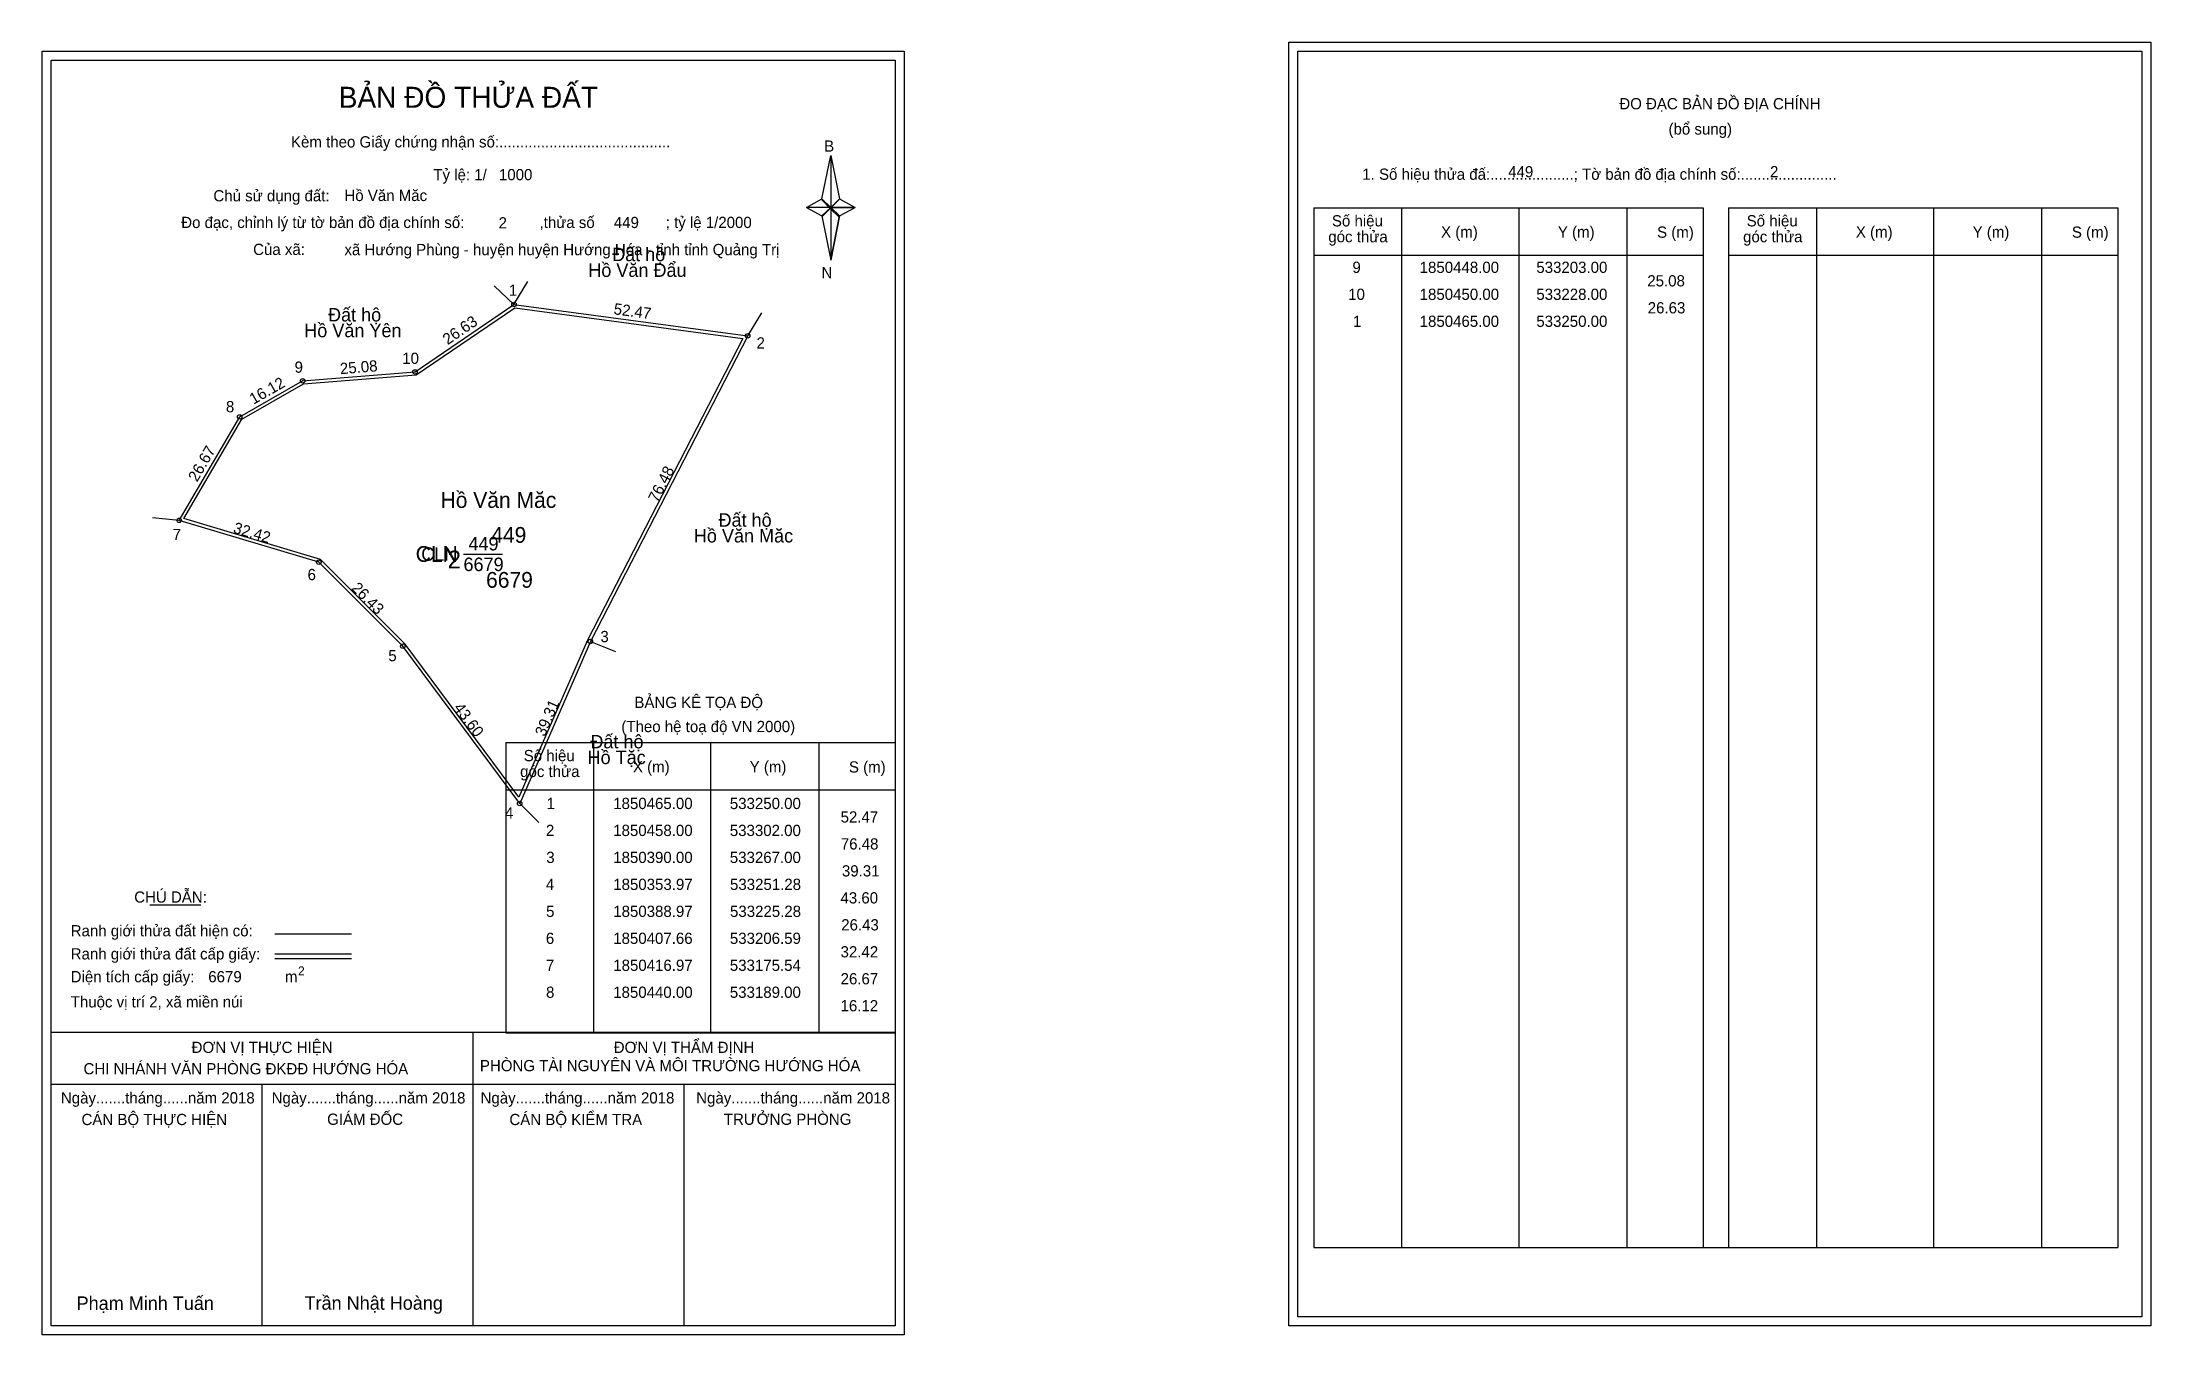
# Model space of a CAD drawing. Extents: x 533145 to 533614, y 1850236 to 1850523.
import ezdxf

# ---------------------------------------------------------------- set-up
doc = ezdxf.new("R2010")
doc.units = 0
for name, color, linetype in [('Level 1', 7, 'Continuous'), ('Level 10', 7, 'Continuous'), ('Level 11', 7, 'Continuous'), ('Level 13', 7, 'Continuous'), ('Level 2', 7, 'Continuous'), ('Level 27', 7, 'Continuous'), ('Level 3', 7, 'Continuous'), ('Level 36', 7, 'Continuous'), ('Level 4', 7, 'Continuous'), ('Level 49', 7, 'Continuous'), ('Level 5', 7, 'Continuous'), ('Level 53', 7, 'Continuous'), ('Level 55', 7, 'Continuous'), ('Level 6', 7, 'Continuous'), ('Level 63', 7, 'Continuous'), ('Level 7', 7, 'Continuous'), ('Level 9', 7, 'Continuous')]:
    doc.layers.add(name, color=color, linetype=linetype)

msp = doc.modelspace()

# ---------------------------------------------------------------- linework, layer by layer
at = {"layer": 'Level 1'}
for p, q in [((533424.39, 1850521.35), (533424.39, 1850521.35)), ((533147.07, 1850519.35), (533147.07, 1850519.35)), ((533318.49, 1850488.47), (533320.46, 1850498.11)), ((533320.46, 1850498.11), (533320.46, 1850486.58)), ((533320.46, 1850498.11), (533322.42, 1850488.47)), ((533315.04, 1850486.58), (533318.49, 1850488.47)), ((533318.49, 1850488.47), (533320.46, 1850486.58)), ((533320.31, 1850486.36), (533318.49, 1850488.25)), ((533322.28, 1850488.25), (533320.31, 1850486.36)), ((533320.31, 1850486.36), (533322.28, 1850488.25)), ((533322.42, 1850488.47), (533320.46, 1850486.58)), ((533320.46, 1850486.58), (533318.49, 1850484.74)), ((533320.31, 1850486.36), (533318.49, 1850484.52)), ((533318.49, 1850484.52), (533320.31, 1850486.36)), ((533318.49, 1850484.74), (533320.46, 1850474.88)), ((533322.28, 1850484.52), (533320.31, 1850486.36)), ((533320.46, 1850486.58), (533320.46, 1850474.88)), ((533320.46, 1850486.58), (533325.87, 1850486.58)), ((533320.46, 1850486.58), (533322.42, 1850484.74)), ((533322.42, 1850484.74), (533320.46, 1850474.88)), ((533322.42, 1850484.74), (533325.87, 1850486.58)), ((533427.92, 1850486.49), (533514.52, 1850486.49)), ((533447.51, 1850255.23), (533447.51, 1850486.49)), ((533473.58, 1850255.23), (533473.58, 1850486.49)), ((533497.56, 1850486.49), (533497.56, 1850255.23)), ((533514.52, 1850486.49), (533514.52, 1850255.23)), ((533520.18, 1850486.49), (533606.78, 1850486.49)), ((533539.77, 1850255.23), (533539.77, 1850486.49)), ((533565.84, 1850255.23), (533565.84, 1850486.49)), ((533589.81, 1850486.49), (533589.81, 1850255.23)), ((533606.78, 1850486.49), (533606.78, 1850255.23)), ((533427.92, 1850475.97), (533514.52, 1850475.97)), ((533520.18, 1850475.97), (533606.78, 1850475.97)), ((533248.16, 1850367.52), (533334.76, 1850367.52)), ((533267.75, 1850303), (533267.75, 1850367.52)), ((533293.82, 1850303), (533293.82, 1850367.52)), ((533317.79, 1850367.52), (533317.79, 1850303)), ((533248.16, 1850356.99), (533334.76, 1850356.99)), ((533168.98, 1850331.41), (533180.39, 1850331.41)), ((533196.85, 1850325.01), (533213.86, 1850325.01)), ((533196.85, 1850320.56), (533213.86, 1850320.56)), ((533196.85, 1850319.47), (533213.86, 1850319.47)), ((533253.89, 1850303), (533147.06, 1850303)), ((533334.76, 1850303), (533229.92, 1850303)), ((533240.91, 1850237.77), (533240.91, 1850303)), ((533248.16, 1850302.99), (533334.76, 1850302.99)), ((533334.76, 1850291.45), (533147.06, 1850291.45)), ((533193.99, 1850237.77), (533193.99, 1850291.45)), ((533287.84, 1850237.77), (533287.84, 1850291.45)), ((533427.92, 1850255.23), (533606.78, 1850255.23)), ((533612.09, 1850239.77), (533612.09, 1850239.77)), ((533334.76, 1850237.77), (533334.76, 1850237.77))]:
    msp.add_line(p, q, dxfattribs=at)
for points in [[(533318.49, 1850488.47), (533320.46, 1850498.11), (533320.46, 1850486.58)], [(533320.46, 1850486.58), (533322.42, 1850488.47), (533325.87, 1850486.58)], [(533315.04, 1850486.58), (533318.49, 1850484.74), (533320.46, 1850486.58)], [(533320.46, 1850486.58), (533320.46, 1850474.88), (533322.42, 1850484.74)]]:
    msp.add_lwpolyline(points, close=True, dxfattribs=at)
at = {"layer": 'Level 10'}
msp.add_line((533175.54, 1850416.97), (533189, 1850440), dxfattribs=at)
for points in [[(533267, 1850390), (533251.28, 1850353.97), (533225.28, 1850388.97), (533206.59, 1850407.66), (533175.54, 1850416.97), (533189, 1850440), (533203, 1850448), (533228, 1850450), (533250, 1850465), (533302, 1850458)], [(533266.37, 1850390.3), (533251.12, 1850355.36), (533225.81, 1850389.43), (533206.96, 1850408.28), (533176.59, 1850417.38), (533189.51, 1850439.49), (533203.21, 1850447.31), (533228.24, 1850449.32), (533250.17, 1850464.27), (533300.92, 1850457.44)]]:
    msp.add_lwpolyline(points, close=True, dxfattribs=at)
at = {"layer": 'Level 11'}
for centre in [(533250, 1850465), (533302, 1850458), (533228, 1850450), (533203, 1850448), (533189, 1850440), (533175.54, 1850416.97), (533206.59, 1850407.66), (533267, 1850390), (533267, 1850390), (533225.28, 1850388.97), (533251.28, 1850353.97)]:
    msp.add_circle(centre, 0.5, dxfattribs=at)
at = {"layer": 'Level 27'}
for p, q in [((533250, 1850465), (533253.12, 1850470.12)), ((533250, 1850465), (533245.63, 1850469.11)), ((533302, 1850458), (533305.11, 1850463.13)), ((533175.54, 1850416.97), (533169.57, 1850417.54)), ((533267, 1850390), (533272.57, 1850387.76)), ((533251.28, 1850353.97), (533255.52, 1850349.73))]:
    msp.add_line(p, q, dxfattribs=at)
at = {"layer": 'Level 3'}
for p, q in [((533427.92, 1850486.49), (533427.92, 1850255.23)), ((533520.18, 1850486.49), (533520.18, 1850255.23)), ((533248.16, 1850367.52), (533248.16, 1850303))]:
    msp.add_line(p, q, dxfattribs=at)
at = {"layer": 'Level 63'}
for points in [[(533145.06, 1850521.35), (533336.76, 1850521.35), (533336.76, 1850235.77), (533145.06, 1850235.77)], [(533422.39, 1850523.35), (533614.09, 1850523.35), (533614.09, 1850237.77), (533422.39, 1850237.77)], [(533424.39, 1850521.35), (533612.09, 1850521.35), (533612.09, 1850239.77), (533424.39, 1850239.77)], [(533147.06, 1850519.35), (533334.76, 1850519.35), (533334.76, 1850237.77), (533147.06, 1850237.77)]]:
    msp.add_lwpolyline(points, close=True, dxfattribs=at)
at = {"layer": 'Level 9'}
msp.add_line((533238.77, 1850409.48), (533247.46, 1850409.48), dxfattribs=at)

# ---------------------------------------------------------------- texts
at = {"layer": 'Level 1'}
for s, height, p in [('BẢN ĐỒ THỬA ĐẤT', 4.6657, (533211.03, 1850508.75)), ('ĐO ĐẠC BẢN ĐỒ ĐỊA CHÍNH', 2.5, (533495.87, 1850508.41)), ('Kèm theo Giấy chứng nhận số:.........................................', 2.5, (533200.41, 1850499.92)), ('(bổ sung)', 2.5, (533506.81, 1850502.79)), ('B', 2.5, (533319, 1850498.98)), ('1. Số hiệu thửa đấ:....................; Tờ bản đồ địa chính số:.......................', 2.5, (533438.7, 1850492.73)), ('Chủ sử dụng đất:', 2.5, (533183.15, 1850487.93)), ('Đo đạc, chỉnh lý từ tờ bản đồ địa chính số:                  ,thửa số                 ; tỷ lệ 1/2000', 2.5, (533176, 1850482)), ('Số hiệu', 2.5, (533431.94, 1850482.36)), ('Số hiệu', 2.5, (533524.2, 1850482.36)), ('Của xã:', 2.5, (533191.99, 1850476)), ('góc thửa', 2.5, (533431.14, 1850478.83)), ('X (m)', 2.5, (533456.22, 1850479.89)), ('Y (m)', 2.5, (533482.2, 1850479.89)), ('S (m)', 2.5, (533504.27, 1850479.84)), ('góc thửa', 2.5, (533523.4, 1850478.83)), ('X (m)', 2.5, (533548.48, 1850479.89)), ('Y (m)', 2.5, (533574.45, 1850479.89)), ('S (m)', 2.5, (533596.53, 1850479.84)), ('N', 2.5, (533318.4, 1850470.81)), ('BẢNG KÊ TỌA ĐỘ', 2.5, (533276.79, 1850375.22)), ('(Theo hệ toạ độ VN 2000)', 2.5, (533273.89, 1850369.86)), ('Số hiệu', 2.5, (533252.18, 1850363.39)), ('góc thửa', 2.5, (533251.38, 1850359.86)), ('X (m)', 2.5, (533276.46, 1850360.91)), ('Y (m)', 2.5, (533302.43, 1850360.91)), ('S (m)', 2.5, (533324.51, 1850360.86)), ('CHÚ DẪN:', 2.5, (533165.54, 1850331.92)), ('Ranh giới thửa đất hiện có:', 2.5, (533151.41, 1850324.42)), ('Ranh giới thửa đất cấp giấy:', 2.5, (533151.41, 1850319.28)), ('Diện tích cấp giấy:', 2.5, (533151.41, 1850314.2)), ('m', 2.5, (533199.07, 1850314.22)), ('2', 2, (533201.97, 1850315.73)), ('Thuộc vị trí 2, xã miền núi', 2.5, (533151.41, 1850308.6)), ('ĐƠN VỊ THỰC HIỆN', 2.5, (533178.3, 1850298.48)), ('ĐƠN VỊ THẨM ĐỊNH', 2.5, (533272.2, 1850298.48)), ('CHI NHÁNH VĂN PHÒNG ĐKĐĐ HƯỚNG HÓA', 2.5, (533154.26, 1850293.72)), ('PHÒNG TÀI NGUYÊN VÀ MÔI TRƯỜNG HƯỚNG HÓA', 2.5, (533242.43, 1850294.41)), ('Ngày.......tháng......năm 2018', 2.5, (533149.23, 1850287.24)), ('Ngày.......tháng......năm 2018', 2.5, (533196.1, 1850287.24)), ('Ngày.......tháng......năm 2018', 2.5, (533242.58, 1850287.24)), ('Ngày.......tháng......năm 2018', 2.5, (533290.54, 1850287.24)), ('CÁN BỘ THỰC HIỆN', 2.5, (533153.81, 1850282.43)), ('GIÁM ĐỐC', 2.5, (533208.45, 1850282.49)), ('CÁN BỘ KIỂM TRA', 2.5, (533248.99, 1850282.43)), ('TRƯỞNG PHÒNG', 2.5, (533296.68, 1850282.49)), ('Phạm Minh Tuấn', 3, (533152.72, 1850241.31)), ('Trần Nhật Hoàng', 3, (533203.42, 1850241.36))]:
    msp.add_text(s, height=height, dxfattribs=at).set_placement(p)
at = {"layer": 'Level 11'}
msp.add_text('Tỷ lệ: 1/', height=2.5, dxfattribs=at).set_placement((533232.07, 1850492.61))
at = {"layer": 'Level 13'}
for s, p in [('449', (533239.88, 1850410.28)), ('CLN', (533229.38, 1850407.98)), ('6679', (533238.78, 1850405.68))]:
    msp.add_text(s, height=3, dxfattribs=at).set_placement(p)
at = {"layer": 'Level 2'}
msp.add_text('Hồ Văn Măc', height=3.5, dxfattribs=at).set_placement((533233.67, 1850419.74))
at = {"layer": 'Level 3'}
msp.add_text('CLN', height=3.5, dxfattribs=at).set_placement((533228.14, 1850407.73))
at = {"layer": 'Level 36'}
for s, p in [('Hồ Văn Đẩu', (533266.54, 1850471.13)), ('Đất hộ', (533271.84, 1850474.63)), ('Đất hộ', (533208.65, 1850461.21)), ('Hồ Văn Yên', (533203.36, 1850457.71)), ('Đất hộ', (533295.5, 1850415.55)), ('Hồ Văn Măc', (533290.02, 1850412.05)), ('Hồ Tặc', (533266.38, 1850362.74)), ('Đất hộ', (533267, 1850366.24))]:
    msp.add_text(s, height=3, dxfattribs=at).set_placement(p)
at = {"layer": 'Level 4'}
msp.add_text('449', height=3.5, dxfattribs=at).set_placement((533244.94, 1850411.98))
at = {"layer": 'Level 49'}
for s, rotation, p in [('52.47', 352.3332, (533272.07, 1850462.84)), ('26.63', 34.2869, (533235.24, 1850455.91)), ('25.08', 4.5739, (533211.4, 1850449.47)), ('16.12', 29.7449, (533192.06, 1850442.67)), ('26.67', 59.6956, (533179.52, 1850425.37)), ('76.48', 62.7649, (533281.94, 1850420.77)), ('32.42', 343.3092, (533187.39, 1850414.25)), ('26.43', 315, (533213.67, 1850401.71)), ('43.60', 306.6071, (533236.48, 1850375.23)), ('39.31', 66.4282, (533256.84, 1850368.7))]:
    msp.add_text(s, height=2.5, rotation=rotation, dxfattribs=at).set_placement(p)
at = {"layer": 'Level 5'}
msp.add_text('6679', height=3.5, dxfattribs=at).set_placement((533243.8, 1850401.98))
at = {"layer": 'Level 53'}
for s, p in [('9', (533436.5, 1850472.01)), ('1850448.00', (533451.46, 1850472.01)), ('533203.00', (533477.41, 1850472.01)), ('25.08', (533502.09, 1850469.01)), ('10', (533435.56, 1850466.01)), ('1850450.00', (533451.46, 1850466.01)), ('533228.00', (533477.41, 1850466.01)), ('26.63', (533502.19, 1850463.01)), ('1', (533436.64, 1850460.01)), ('1850465.00', (533451.46, 1850460.01)), ('533250.00', (533477.41, 1850460.01)), ('1', (533257.26, 1850352.74)), ('1850465.00', (533272.08, 1850352.74)), ('533250.00', (533298.02, 1850352.74)), ('52.47', (533322.66, 1850349.74)), ('2', (533257.11, 1850346.74)), ('1850458.00', (533272.08, 1850346.74)), ('533302.00', (533298.02, 1850346.74)), ('3', (533257.19, 1850340.74)), ('1850390.00', (533272.08, 1850340.74)), ('533267.00', (533298.02, 1850340.74)), ('76.48', (533322.71, 1850343.74)), ('39.31', (533322.95, 1850337.74)), ('4', (533257.1, 1850334.74)), ('1850353.97', (533272.09, 1850334.74)), ('533251.28', (533298.06, 1850334.74)), ('43.60', (533322.63, 1850331.74)), ('5', (533257.15, 1850328.74)), ('1850388.97', (533272.09, 1850328.74)), ('533225.28', (533298.06, 1850328.74)), ('6', (533257.1, 1850322.74)), ('1850407.66', (533272.08, 1850322.74)), ('533206.59', (533298.03, 1850322.74)), ('26.43', (533322.8, 1850325.74)), ('7', (533257.11, 1850316.74)), ('1850416.97', (533272.09, 1850316.74)), ('533175.54', (533298.02, 1850316.74)), ('32.42', (533322.65, 1850319.74)), ('26.67', (533322.66, 1850313.74)), ('8', (533257.14, 1850310.74)), ('1850440.00', (533272.08, 1850310.74)), ('533189.00', (533298.02, 1850310.74)), ('16.12', (533322.65, 1850307.74))]:
    msp.add_text(s, height=2.5, dxfattribs=at).set_placement(p)
at = {"layer": 'Level 55'}
for s, height, p in [('446', 0.11, (533249.88, 1850464.89)), ('1', 0.4, (533249.89, 1850465)), ('0', 0.11, (533249.96, 1850464.89)), ('0', 0.11, (533249.96, 1850464.89)), ('2', 0.4, (533301.86, 1850458)), ('0', 0.11, (533301.96, 1850457.89)), ('0', 0.11, (533301.96, 1850457.89)), ('0', 0.11, (533301.96, 1850457.89)), ('0', 0.11, (533301.96, 1850457.89)), ('446', 0.11, (533202.88, 1850447.89)), ('9', 0.4, (533202.86, 1850448)), ('10', 0.4, (533227.72, 1850450)), ('446', 0.11, (533227.88, 1850449.89)), ('446', 0.11, (533188.88, 1850439.89)), ('8', 0.4, (533188.87, 1850440)), ('446', 0.11, (533175.42, 1850416.86)), ('7', 0.4, (533175.41, 1850416.97)), ('0', 0.11, (533175.5, 1850416.86)), ('6', 0.4, (533206.45, 1850407.66)), ('0', 0.11, (533206.55, 1850407.55)), ('3', 0.4, (533266.88, 1850390)), ('0', 0.11, (533266.96, 1850389.89)), ('0', 0.11, (533266.96, 1850389.89)), ('0', 0.11, (533266.96, 1850389.89)), ('5', 0.4, (533225.15, 1850388.97)), ('0', 0.11, (533225.24, 1850388.86)), ('4', 0.4, (533251.14, 1850353.97)), ('0', 0.11, (533251.24, 1850353.86)), ('0', 0.11, (533251.24, 1850353.86))]:
    msp.add_text(s, height=height, dxfattribs=at).set_placement(p)
at = {"layer": 'Level 6'}
for s, p in [('1000', (533246.67, 1850492.63)), ('449', (533471.15, 1850493.27)), ('2', (533529.39, 1850493.29)), ('Hồ Văn Măc', (533212.29, 1850488)), ('2', (533246.59, 1850481.91)), ('449', (533272.22, 1850481.99)), ('xã Hướng Phùng - huyện huyện Hướng Hóa - tỉnh tỉnh Quảng Trị', (533212.3, 1850475.96)), ('6679', (533182.01, 1850314.2))]:
    msp.add_text(s, height=2.5, dxfattribs=at).set_placement(p)
at = {"layer": 'Level 7'}
msp.add_text('2', height=4, dxfattribs=at).set_placement((533235.25, 1850406.26))
at = {"layer": 'Level 9'}
for s, p in [('1', (533248.87, 1850466.92)), ('2', (533303.95, 1850455.19)), ('9', (533201.21, 1850449.81)), ('10', (533225.15, 1850451.77)), ('8', (533185.93, 1850441.02)), ('7', (533174.09, 1850412.58)), ('6', (533204.1, 1850403.66)), ('3', (533269.23, 1850389.87)), ('5', (533222.06, 1850385.63)), ('4', (533248, 1850350.63))]:
    msp.add_text(s, height=2.5, dxfattribs=at).set_placement(p)

doc.saveas('drawing.dxf')
